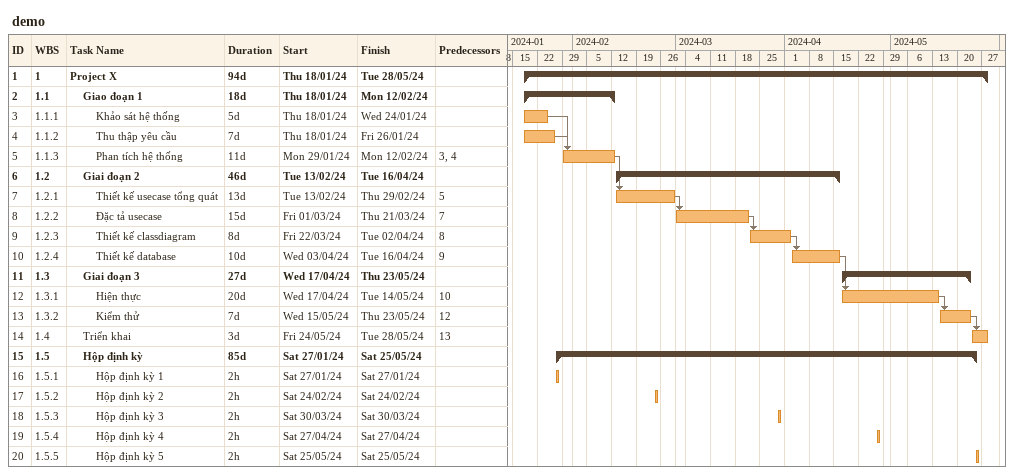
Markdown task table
demo

| ID | WBS | Task | Duration | Start | Finish | Predecessors |
|---|---|---|---|---|---|---|
| 1 | 1 | **Project X** | 94d | 2024-01-18 | 2024-05-28 |  |
| 2 | 1.1 | **Giao đoạn 1** | 18d | 2024-01-18 | 2024-02-12 |  |
| 3 | 1.1.1 | Khảo sát hệ thống | 5d | 2024-01-18 | 2024-01-24 |  |
| 4 | 1.1.2 | Thu thập yêu cầu | 7d | 2024-01-18 | 2024-01-26 |  |
| 5 | 1.1.3 | Phan tích hệ thống | 11d | 2024-01-29 | 2024-02-12 | 3, 4 |
| 6 | 1.2 | **Giai đoạn 2** | 46d | 2024-02-13 | 2024-04-16 |  |
| 7 | 1.2.1 | Thiết kế usecase tổng quát | 13d | 2024-02-13 | 2024-02-29 | 5 |
| 8 | 1.2.2 | Đặc tả usecase | 15d | 2024-03-01 | 2024-03-21 | 7 |
| 9 | 1.2.3 | Thiết kế classdiagram | 8d | 2024-03-22 | 2024-04-02 | 8 |
| 10 | 1.2.4 | Thiết kế database | 10d | 2024-04-03 | 2024-04-16 | 9 |
| 11 | 1.3 | **Giai đoạn 3** | 27d | 2024-04-17 | 2024-05-23 |  |
| 12 | 1.3.1 | Hiện thực | 20d | 2024-04-17 | 2024-05-14 | 10 |
| 13 | 1.3.2 | Kiểm thử | 7d | 2024-05-15 | 2024-05-23 | 12 |
| 14 | 1.4 | Triển khai | 3d | 2024-05-24 | 2024-05-28 | 13 |
| 15 | 1.5 | **Hộp định kỳ** | 85d | 2024-01-27 | 2024-05-25 |  |
| 16 | 1.5.1 | Hộp định kỳ 1 | 2h | 2024-01-27 | 2024-01-27 |  |
| 17 | 1.5.2 | Hộp định kỳ 2 | 2h | 2024-02-24 | 2024-02-24 |  |
| 18 | 1.5.3 | Hộp định kỳ 3 | 2h | 2024-03-30 | 2024-03-30 |  |
| 19 | 1.5.4 | Hộp định kỳ 4 | 2h | 2024-04-27 | 2024-04-27 |  |
| 20 | 1.5.5 | Hộp định kỳ 5 | 2h | 2024-05-25 | 2024-05-25 |  |
